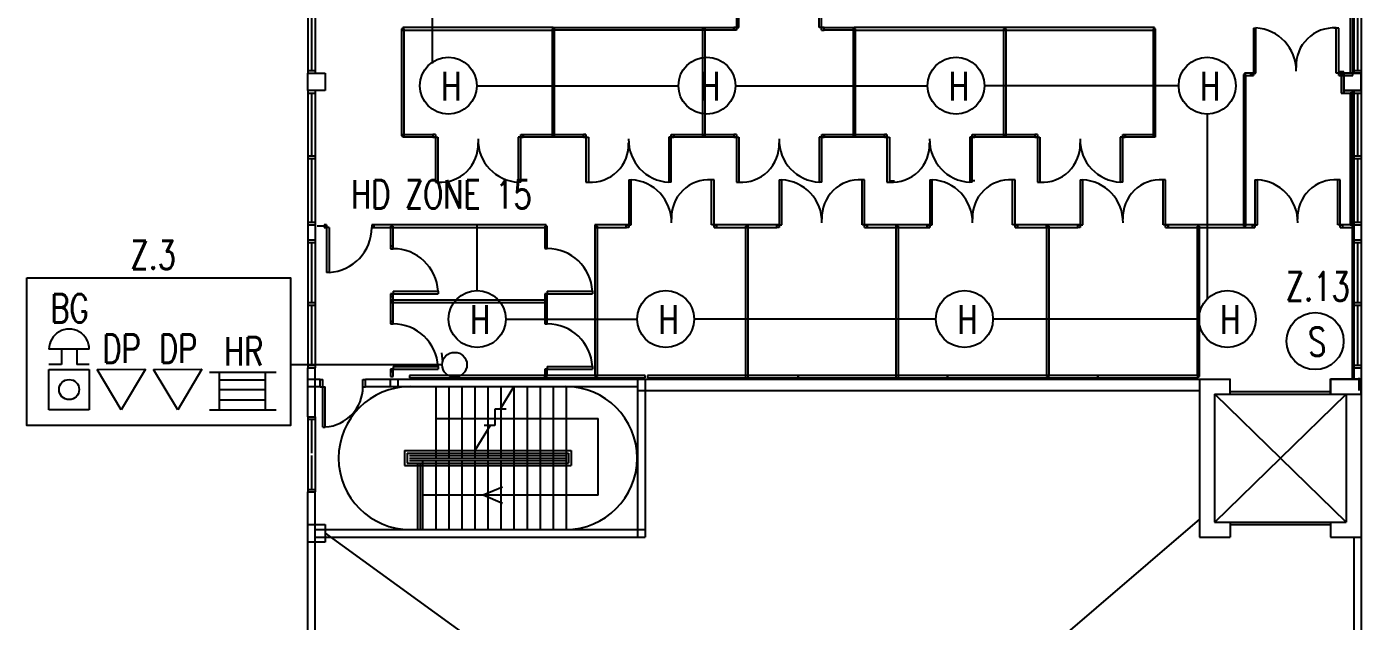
# Model space of a CAD drawing. Extents: x 134044 to 2458691, y -1196082 to 3409924.
# Drawn here: x 134988.5 to 135093.9, y 153249.5 to 153296.5 of the extents above; entities that cross this region are included whole.
import ezdxf

# ---------------------------------------------------------------- set-up
doc = ezdxf.new("R2010")
doc.units = 0
doc.layers.get('0').update_dxf_attribs({"linetype": 'CONTINUOUS'})
for name, color, linetype in [('000_-_ARCHITECT', 251, 'CONTINUOUS'), ('1', 251, 'CONTINUOUS'), ('5', 4, 'CONTINUOUS'), ('CON1', 251, 'CONTINUOUS'), ('F-_DDIM', 251, 'CONTINUOUS'), ('F-OP', 5, 'CONTINUOUS'), ('F-WIN', 5, 'CONTINUOUS'), ('F_COL', 3, 'CONTINUOUS'), ('FAPOINT', 1, 'CONTINUOUS'), ('FF', 1, 'CONTINUOUS'), ('FF_GRID_LINE', 8, 'CONTINUOUS'), ('GMP_WALL', 251, 'CONTINUOUS'), ('MIMIC_SIZE', 7, 'CONTINUOUS'), ('PU_DOOR', 251, 'CONTINUOUS'), ('WALL_BRICK', 7, 'CONTINUOUS'), ('WALL_PANEL_50MM', 251, 'CONTINUOUS')]:
    doc.layers.add(name, color=color, linetype=linetype)
doc.styles.add('PLOT02__REVB$0$NARROW', font='SIMPLEX', dxfattribs={"width": 0.75})

msp = doc.modelspace()

# ---------------------------------------------------------------- linework, layer by layer
at = {"color": 1}
for p, q in [((134993.488, 153270.997), (134990.306, 153271)), ((134991.301, 153270.999), (134991.299, 153269.806)), ((134992.494, 153270.998), (134992.492, 153269.805)), ((134991.299, 153269.806), (134990.305, 153269.807)), ((134993.487, 153269.804), (134992.492, 153269.805)), ((134990.301, 153266.228), (134990.305, 153269.41)), ((134990.305, 153269.41), (134993.486, 153269.406)), ((134993.486, 153269.406), (134993.483, 153266.225)), ((134994.099, 153269.405), (134997.916, 153269.415)), ((134996.004, 153266.228), (134994.099, 153269.405)), ((134997.916, 153269.415), (134996.004, 153266.228)), ((134998.566, 153269.405), (135002.383, 153269.415)), ((135000.471, 153266.228), (134998.566, 153269.405)), ((135002.383, 153269.415), (135000.471, 153266.228))]:
    msp.add_line(p, q, dxfattribs=at)
msp.add_lwpolyline([(134988.547, 153276.629), (135009.379, 153276.629), (135009.379, 153264.988), (134988.547, 153264.988)], close=True, dxfattribs=at)
at = {"color": 1, "linetype": 'BYBLOCK'}
for centre, radius in [((135021.829, 153291.806), 2.25), ((135042.24, 153291.806), 2.25), ((135061.902, 153291.806), 2.25), ((135081.727, 153291.806), 2.25), ((135024.104, 153273.385), 2.25), ((135038.987, 153273.385), 2.25), ((135062.57, 153273.385), 2.25), ((135083.32, 153273.385), 2.25), ((135090.247, 153271.641), 2.25), ((135022.317, 153269.774), 0.982)]:
    msp.add_circle(centre, radius, dxfattribs=at)
at = {"color": 1}
msp.add_circle((134991.894, 153267.817), 0.795, dxfattribs=at)
msp.add_arc((134991.897, 153270.999), 1.591, 359.93967, 179.93967, dxfattribs=at)
at = {"layer": '000_-_ARCHITECT', "color": 0, "linetype": 'BYBLOCK'}
for p, q in [((135011.722, 153268.03), (135011.722, 153268.624)), ((135011.722, 153268.624), (135011.92, 153268.624)), ((135011.92, 153264.862), (135011.92, 153268.624)), ((135015.088, 153268.03), (135015.088, 153268.624)), ((135015.088, 153268.624), (135015.286, 153268.624)), ((135015.286, 153268.03), (135015.286, 153268.624)), ((135011.722, 153268.03), (135012.118, 153268.03)), ((135012.118, 153264.862), (135012.118, 153268.03)), ((135015.088, 153268.03), (135015.286, 153268.03)), ((135011.92, 153264.862), (135012.118, 153264.862)), ((135018.771, 153262.606), (135031.126, 153262.606)), ((135031.126, 153262.804), (135031.126, 153262.606)), ((135018.771, 153262.21), (135031.126, 153262.21)), ((135031.126, 153262.21), (135031.126, 153262.012)), ((135024.565, 153259.497), (135026.102, 153260.136)), ((135024.565, 153259.497), (135026.102, 153258.858))]:
    msp.add_line(p, q, dxfattribs=at)
msp.add_arc((135011.92, 153268.03), 3.168, 273.58332, 0, dxfattribs=at)
at = {"layer": '1', "color": 0, "linetype": 'BYBLOCK'}
for p, q in [((135093.298, 153292.801), (135093.298, 153315.868)), ((135093.892, 153315.868), (135093.892, 153292.801)), ((135093.892, 153292.801), (135092.506, 153292.801)), ((135092.506, 153292.801), (135092.506, 153291.415)), ((135093.892, 153292.801), (135093.298, 153292.801)), ((135093.892, 153291.415), (135093.892, 153292.801)), ((135092.506, 153291.415), (135093.892, 153291.415)), ((135093.199, 153268.645), (135093.199, 153291.415)), ((135093.199, 153291.415), (135093.892, 153291.415)), ((135093.892, 153291.415), (135093.892, 153268.645)), ((135012.025, 153280.72), (135011.463, 153280.72)), ((135093.892, 153268.645), (135091.467, 153268.645)), ((135091.467, 153268.645), (135091.467, 153267.457)), ((135093.892, 153268.645), (135093.199, 153268.645)), ((135093.892, 153267.457), (135093.892, 153268.645)), ((135082.325, 153267.457), (135092.689, 153257.359)), ((135082.325, 153257.359), (135092.689, 153267.457)), ((135091.467, 153267.457), (135093.892, 153267.457)), ((135020.83, 153265.527), (135033.648, 153265.527)), ((135033.648, 153259.481), (135033.648, 153265.527)), ((135033.648, 153259.481), (135019.801, 153259.481)), ((135081.121, 153257.595), (135011.326, 153197.662)), ((135012.118, 153256.468), (135093.298, 153197.662))]:
    msp.add_line(p, q, dxfattribs=at)
at = {"layer": '5', "color": 0, "linetype": 'BYBLOCK'}
for p, q in [((135018.375, 153263.002), (135031.522, 153263.002)), ((135018.375, 153263.002), (135018.375, 153261.814)), ((135018.573, 153262.804), (135031.324, 153262.804)), ((135018.573, 153262.804), (135018.573, 153262.012)), ((135031.324, 153262.804), (135031.324, 153262.012)), ((135031.522, 153263.002), (135031.522, 153261.814)), ((135018.375, 153261.814), (135031.522, 153261.814)), ((135018.573, 153262.012), (135031.324, 153262.012)), ((135019.405, 153262.012), (135019.405, 153256.765)), ((135019.603, 153262.012), (135019.603, 153256.765))]:
    msp.add_line(p, q, dxfattribs=at)
at = {"layer": 'CON1', "color": 0, "linetype": 'BYBLOCK'}
for p, q in [((135010.732, 153280.822), (135010.732, 153279.634)), ((135011.326, 153280.822), (135011.326, 153279.634)), ((135093.298, 153280.822), (135093.298, 153279.634)), ((135093.892, 153280.822), (135093.892, 153279.634)), ((135010.732, 153265.675), (135010.732, 153269.536)), ((135011.722, 153268.624), (135010.732, 153268.624)), ((135011.326, 153265.675), (135011.326, 153269.536)), ((135083.547, 153268.624), (135015.286, 153268.624)), ((135017.266, 153268.03), (135017.266, 153268.624)), ((135017.86, 153268.03), (135017.86, 153268.624)), ((135036.769, 153268.624), (135036.769, 153256.171)), ((135037.363, 153268.624), (135037.363, 153256.171)), ((135081.121, 153268.645), (135081.121, 153256.171)), ((135083.547, 153267.465), (135083.547, 153268.653)), ((135091.467, 153267.465), (135091.467, 153268.653)), ((135091.467, 153268.645), (135093.892, 153268.645)), ((135093.298, 153269.536), (135093.298, 153268.645)), ((135093.892, 153269.536), (135093.892, 153197.068)), ((135011.722, 153268.03), (135010.732, 153268.03)), ((135036.769, 153268.03), (135015.286, 153268.03)), ((135081.121, 153267.714), (135036.769, 153267.714)), ((135083.547, 153267.663), (135091.467, 153267.663)), ((135082.309, 153267.457), (135092.704, 153267.457)), ((135082.309, 153267.457), (135082.309, 153257.359)), ((135092.704, 153267.457), (135092.704, 153257.359)), ((135010.732, 153197.068), (135010.732, 153259.735)), ((135011.326, 153197.068), (135011.326, 153259.735)), ((135082.309, 153257.359), (135092.704, 153257.359)), ((135083.547, 153257.359), (135083.547, 153256.171)), ((135083.547, 153257.161), (135091.467, 153257.161)), ((135091.467, 153257.359), (135091.467, 153256.171)), ((135011.326, 153256.765), (135037.363, 153256.765)), ((135011.326, 153256.171), (135037.363, 153256.171)), ((135081.121, 153256.171), (135083.547, 153256.171)), ((135091.467, 153256.171), (135093.892, 153256.171)), ((135093.298, 153256.171), (135093.298, 153197.662))]:
    msp.add_line(p, q, dxfattribs=at)
at = {"layer": 'F-_DDIM', "color": 0, "linetype": 'BYBLOCK'}
for p, q in [((135027.008, 153268.051), (135025.912, 153266.26)), ((135025.51, 153265.603), (135025.464, 153265.527)), ((135026.38, 153266.26), (135025.51, 153266.26)), ((135025.51, 153266.26), (135025.51, 153264.982)), ((135025.13, 153264.982), (135023.919, 153263.002)), ((135025.51, 153264.982), (135024.669, 153264.982))]:
    msp.add_line(p, q, dxfattribs=at)
at = {"layer": 'F-OP', "color": 0, "linetype": 'BYBLOCK'}
for p, q in [((135020.83, 153268.051), (135020.83, 153262.408)), ((135021.86, 153268.051), (135021.86, 153262.408)), ((135022.89, 153268.051), (135022.89, 153262.408)), ((135023.919, 153268.051), (135023.919, 153262.408)), ((135024.949, 153268.051), (135024.949, 153262.408)), ((135025.978, 153268.051), (135025.978, 153262.408)), ((135027.008, 153268.051), (135027.008, 153256.765)), ((135028.038, 153268.051), (135028.038, 153256.765)), ((135029.067, 153268.051), (135029.067, 153256.765)), ((135030.097, 153268.051), (135030.097, 153256.765)), ((135031.126, 153268.051), (135031.126, 153256.765)), ((135018.771, 153262.408), (135031.126, 153262.408)), ((135019.801, 153262.21), (135019.801, 153256.765)), ((135020.83, 153262.21), (135020.83, 153256.765)), ((135021.86, 153262.21), (135021.86, 153256.765)), ((135022.89, 153262.21), (135022.89, 153256.765)), ((135023.919, 153262.21), (135023.919, 153256.765)), ((135024.949, 153262.21), (135024.949, 153256.765)), ((135025.978, 153262.21), (135025.978, 153256.765))]:
    msp.add_line(p, q, dxfattribs=at)
for centre, start, end in [((135018.811, 153262.408), 90, 270), ((135031.087, 153262.408), 270, 90)]:
    msp.add_arc(centre, 5.643, start, end, dxfattribs=at)
at = {"layer": 'F-WIN', "color": 0, "linetype": 'BYBLOCK'}
for p, q in [((135010.732, 153314.482), (135010.732, 153292.801)), ((135011.326, 153314.482), (135011.326, 153292.801)), ((135093.298, 153314.482), (135093.298, 153292.801)), ((135093.892, 153314.482), (135093.892, 153292.801)), ((135011.029, 153299.929), (135011.029, 153292.999)), ((135093.595, 153299.929), (135093.595, 153292.999)), ((135010.732, 153292.999), (135011.326, 153292.999)), ((135093.298, 153292.999), (135093.892, 153292.999)), ((135010.732, 153292.801), (135011.326, 153292.801)), ((135093.298, 153292.801), (135093.892, 153292.801)), ((135010.732, 153291.415), (135010.732, 153280.822)), ((135010.732, 153291.217), (135011.326, 153291.217)), ((135011.029, 153291.217), (135011.029, 153286.267)), ((135011.326, 153291.415), (135011.326, 153280.822)), ((135093.298, 153291.415), (135093.298, 153280.822)), ((135093.298, 153291.217), (135093.892, 153291.217)), ((135093.595, 153291.217), (135093.595, 153286.267)), ((135093.892, 153291.415), (135093.892, 153280.822)), ((135010.732, 153286.267), (135011.326, 153286.267)), ((135010.732, 153286.069), (135011.326, 153286.069)), ((135011.029, 153286.069), (135011.029, 153281.02)), ((135093.298, 153286.267), (135093.892, 153286.267)), ((135093.298, 153286.069), (135093.892, 153286.069)), ((135093.595, 153286.069), (135093.595, 153281.02)), ((135010.732, 153281.02), (135011.326, 153281.02)), ((135010.732, 153280.822), (135011.326, 153280.822)), ((135093.298, 153281.02), (135093.892, 153281.02)), ((135093.298, 153280.822), (135093.892, 153280.822)), ((135010.732, 153279.634), (135011.326, 153279.634)), ((135010.732, 153279.634), (135010.732, 153269.536)), ((135010.732, 153279.436), (135011.326, 153279.436)), ((135011.029, 153279.436), (135011.029, 153274.684)), ((135011.326, 153279.634), (135011.326, 153269.536)), ((135093.298, 153279.634), (135093.892, 153279.634)), ((135093.298, 153279.634), (135093.298, 153269.536)), ((135093.298, 153279.436), (135093.892, 153279.436)), ((135093.595, 153279.436), (135093.595, 153274.684)), ((135093.892, 153279.634), (135093.892, 153269.536)), ((135010.732, 153274.684), (135011.326, 153274.684)), ((135010.732, 153274.486), (135011.326, 153274.486)), ((135011.029, 153274.486), (135011.029, 153269.734)), ((135093.298, 153274.684), (135093.892, 153274.684)), ((135093.298, 153274.486), (135093.892, 153274.486)), ((135093.595, 153274.486), (135093.595, 153269.734)), ((135010.732, 153269.734), (135011.326, 153269.734)), ((135093.298, 153269.734), (135093.892, 153269.734)), ((135010.732, 153269.536), (135011.326, 153269.536)), ((135093.298, 153269.536), (135093.892, 153269.536)), ((135010.732, 153265.675), (135011.326, 153265.675)), ((135010.732, 153265.675), (135010.732, 153259.735)), ((135010.732, 153265.477), (135011.326, 153265.477)), ((135011.029, 153265.477), (135011.029, 153262.804)), ((135011.326, 153265.675), (135011.326, 153259.735)), ((135011.029, 153262.606), (135011.029, 153259.933)), ((135010.732, 153259.933), (135011.326, 153259.933)), ((135010.732, 153259.735), (135011.326, 153259.735))]:
    msp.add_line(p, q, dxfattribs=at)
at = {"layer": 'F_COL', "color": 0, "linetype": 'BYBLOCK'}
for p, q in [((135010.732, 153292.801), (135012.118, 153292.801)), ((135010.732, 153291.415), (135010.732, 153292.801)), ((135012.118, 153292.801), (135012.118, 153291.415)), ((135092.506, 153292.801), (135093.892, 153292.801)), ((135092.506, 153291.415), (135092.506, 153292.801)), ((135093.892, 153292.801), (135093.892, 153291.415)), ((135012.118, 153291.415), (135010.732, 153291.415)), ((135093.892, 153291.415), (135092.506, 153291.415)), ((135010.732, 153257.161), (135012.118, 153257.161)), ((135010.732, 153255.775), (135010.732, 153257.161)), ((135012.118, 153257.161), (135012.118, 153255.775)), ((135012.118, 153255.775), (135010.732, 153255.775))]:
    msp.add_line(p, q, dxfattribs=at)
at = {"layer": 'FAPOINT', "color": 1, "linetype": 'BYBLOCK'}
for p, q in [((135002.979, 153269.199), (135008.237, 153269.199)), ((135003.762, 153266.228), (135003.762, 153269.199)), ((135003.762, 153268.589), (135007.387, 153268.589)), ((135007.387, 153266.228), (135007.387, 153269.199)), ((135003.762, 153267.823), (135007.387, 153267.823)), ((135003.762, 153266.994), (135007.387, 153266.994)), ((135002.979, 153266.228), (135008.237, 153266.228))]:
    msp.add_line(p, q, dxfattribs=at)
at = {"layer": 'FF', "color": 0, "linetype": 'BYBLOCK'}
msp.add_line((135021.398, 153269.999), (135021.326, 153270.71), dxfattribs=at)
at = {"layer": 'FF_GRID_LINE', "color": 1}
msp.add_line((134993.483, 153266.225), (134990.301, 153266.228), dxfattribs=at)
at = {"layer": 'GMP_WALL', "color": 0, "linetype": 'BYBLOCK'}
for p, q in [((135030.113, 153296.192), (135030.113, 153296.39)), ((135030.113, 153296.39), (135041.993, 153296.39)), ((135041.993, 153296.192), (135030.113, 153296.192)), ((135041.993, 153296.39), (135044.363, 153296.39)), ((135041.993, 153296.192), (135041.993, 153296.39)), ((135041.993, 153296.39), (135041.993, 153296.192)), ((135044.363, 153296.192), (135041.993, 153296.192)), ((135044.363, 153296.39), (135044.363, 153296.192)), ((135051.502, 153296.39), (135053.873, 153296.39)), ((135051.502, 153296.192), (135051.502, 153296.39)), ((135053.873, 153296.192), (135051.502, 153296.192)), ((135053.873, 153296.39), (135053.873, 153296.192)), ((135018.233, 153287.749), (135018.233, 153287.947)), ((135018.233, 153287.947), (135020.603, 153287.947)), ((135020.603, 153287.749), (135018.233, 153287.749)), ((135020.603, 153287.947), (135020.603, 153287.749)), ((135027.742, 153287.749), (135027.742, 153287.947)), ((135027.742, 153287.947), (135030.113, 153287.947)), ((135030.113, 153287.749), (135027.742, 153287.749)), ((135030.113, 153287.749), (135030.113, 153287.947)), ((135030.113, 153287.947), (135032.483, 153287.947)), ((135030.113, 153287.947), (135030.113, 153287.749)), ((135032.483, 153287.749), (135030.113, 153287.749)), ((135032.483, 153287.947), (135032.483, 153287.749)), ((135039.622, 153287.749), (135039.622, 153287.947)), ((135039.622, 153287.947), (135041.993, 153287.947)), ((135041.993, 153287.749), (135039.622, 153287.749)), ((135041.993, 153287.749), (135041.993, 153287.947)), ((135041.993, 153287.947), (135044.363, 153287.947)), ((135041.993, 153287.947), (135041.993, 153287.749)), ((135044.363, 153287.749), (135041.993, 153287.749)), ((135044.363, 153287.947), (135044.363, 153287.749)), ((135051.502, 153287.749), (135051.502, 153287.947)), ((135051.502, 153287.947), (135053.873, 153287.947)), ((135053.873, 153287.749), (135051.502, 153287.749)), ((135053.873, 153287.749), (135053.873, 153287.947)), ((135053.873, 153287.947), (135056.243, 153287.947)), ((135053.873, 153287.947), (135053.873, 153287.749)), ((135056.243, 153287.749), (135053.873, 153287.749)), ((135056.243, 153287.947), (135056.243, 153287.749)), ((135063.382, 153287.749), (135063.382, 153287.947)), ((135063.382, 153287.947), (135065.753, 153287.947)), ((135065.753, 153287.749), (135063.382, 153287.749)), ((135065.753, 153287.947), (135065.753, 153287.749)), ((135065.753, 153287.749), (135065.753, 153287.947)), ((135065.753, 153287.947), (135068.123, 153287.947)), ((135068.123, 153287.749), (135065.753, 153287.749)), ((135068.123, 153287.947), (135068.123, 153287.749)), ((135075.262, 153287.749), (135075.262, 153287.947)), ((135075.262, 153287.947), (135077.633, 153287.947)), ((135077.633, 153287.749), (135075.262, 153287.749)), ((135077.633, 153287.947), (135077.633, 153287.749)), ((135029.543, 153280.82), (135017.365, 153280.82)), ((135017.365, 153280.82), (135017.365, 153280.622)), ((135017.365, 153280.622), (135029.543, 153280.622)), ((135029.543, 153280.622), (135029.543, 153280.82)), ((135035.884, 153280.82), (135033.404, 153280.82)), ((135033.404, 153280.82), (135033.404, 153280.622)), ((135033.404, 153280.622), (135035.884, 153280.622)), ((135035.884, 153280.622), (135035.884, 153280.82)), ((135045.482, 153280.82), (135043.001, 153280.82)), ((135043.001, 153280.82), (135043.001, 153280.622)), ((135043.001, 153280.622), (135045.482, 153280.622)), ((135047.764, 153280.82), (135045.383, 153280.82)), ((135045.383, 153280.82), (135045.383, 153280.622)), ((135045.383, 153280.622), (135047.764, 153280.622)), ((135045.482, 153280.622), (135045.482, 153280.82)), ((135047.764, 153280.622), (135047.764, 153280.82)), ((135057.263, 153280.82), (135054.881, 153280.82)), ((135054.881, 153280.82), (135054.881, 153280.622)), ((135054.881, 153280.622), (135057.263, 153280.622)), ((135059.831, 153280.82), (135057.164, 153280.82)), ((135057.164, 153280.82), (135057.164, 153280.622)), ((135057.164, 153280.622), (135059.831, 153280.622)), ((135057.263, 153280.622), (135057.263, 153280.82)), ((135059.831, 153280.622), (135059.831, 153280.82)), ((135069.044, 153280.82), (135066.761, 153280.82)), ((135066.761, 153280.82), (135066.761, 153280.622)), ((135066.761, 153280.622), (135069.044, 153280.622)), ((135071.513, 153280.82), (135069.044, 153280.82)), ((135069.044, 153280.82), (135069.044, 153280.622)), ((135069.044, 153280.622), (135069.044, 153280.82)), ((135069.044, 153280.622), (135071.513, 153280.622)), ((135071.513, 153280.622), (135071.513, 153280.82)), ((135029.543, 153274.883), (135017.365, 153274.883)), ((135017.365, 153274.883), (135017.365, 153274.685)), ((135017.365, 153274.685), (135029.543, 153274.685)), ((135029.543, 153274.685), (135029.543, 153274.883))]:
    msp.add_line(p, q, dxfattribs=at)
at = {"layer": 'MIMIC_SIZE', "color": 1}
for p, q in [((135020.551, 153310.127), (135020.551, 153293.571)), ((135024.079, 153291.806), (135040.015, 153291.806)), ((135044.49, 153291.806), (135059.652, 153291.806)), ((135079.477, 153291.806), (135064.151, 153291.806)), ((135081.727, 153289.556), (135081.727, 153274.918)), ((135024.104, 153275.635), (135024.104, 153280.872)), ((135026.354, 153273.385), (135036.737, 153273.385)), ((135060.32, 153273.385), (135041.237, 153273.385)), ((135081.07, 153273.385), (135064.82, 153273.385)), ((135021.335, 153269.774), (135009.379, 153269.774, -18511.905))]:
    msp.add_line(p, q, dxfattribs=at)
at = {"layer": 'PU_DOOR', "color": 0, "linetype": 'BYBLOCK'}
for p, q in [((135044.561, 153299.95), (135044.561, 153296.192)), ((135044.759, 153296.39), (135044.759, 153299.95)), ((135051.095, 153296.39), (135051.095, 153299.95)), ((135051.293, 153296.39), (135051.293, 153299.95)), ((135044.363, 153296.39), (135044.759, 153296.39)), ((135044.363, 153296.192), (135044.363, 153296.39)), ((135044.561, 153296.39), (135044.363, 153296.39)), ((135044.561, 153296.192), (135044.363, 153296.192)), ((135051.491, 153296.39), (135051.095, 153296.39)), ((135051.293, 153296.39), (135051.491, 153296.39)), ((135051.293, 153296.192), (135051.293, 153296.39)), ((135051.293, 153296.192), (135051.491, 153296.192)), ((135051.491, 153296.192), (135051.491, 153296.39)), ((135085.378, 153296.361), (135085.378, 153292.603)), ((135085.378, 153296.361), (135085.576, 153296.361)), ((135085.576, 153292.801), (135085.576, 153296.361)), ((135092.11, 153296.361), (135091.714, 153296.361)), ((135091.912, 153292.801), (135091.912, 153296.361)), ((135092.11, 153292.801), (135092.11, 153296.361)), ((135092.506, 153292.9), (135092.11, 153292.9)), ((135092.506, 153292.702), (135092.506, 153292.9)), ((135085.18, 153292.801), (135085.576, 153292.801)), ((135085.18, 153292.603), (135085.18, 153292.801)), ((135085.378, 153292.801), (135085.18, 153292.801)), ((135085.378, 153292.603), (135085.18, 153292.603)), ((135092.308, 153292.801), (135091.912, 153292.801)), ((135092.11, 153292.801), (135092.308, 153292.801)), ((135092.11, 153292.603), (135092.11, 153292.801)), ((135092.11, 153292.603), (135092.308, 153292.603)), ((135092.308, 153292.603), (135092.308, 153292.801)), ((135092.308, 153292.702), (135092.506, 153292.702)), ((135020.614, 153287.947), (135020.614, 153287.749)), ((135020.812, 153287.947), (135020.614, 153287.947)), ((135020.614, 153287.749), (135021.01, 153287.749)), ((135020.812, 153287.749), (135020.614, 153287.749)), ((135020.812, 153287.947), (135020.812, 153287.749)), ((135020.812, 153287.749), (135020.812, 153284.189)), ((135021.01, 153287.749), (135021.01, 153284.189)), ((135027.742, 153287.749), (135027.346, 153287.749)), ((135027.346, 153287.749), (135027.346, 153284.189)), ((135027.544, 153284.189), (135027.544, 153287.947)), ((135027.544, 153287.947), (135027.742, 153287.947)), ((135027.544, 153287.749), (135027.742, 153287.749)), ((135027.742, 153287.947), (135027.742, 153287.749)), ((135032.494, 153287.947), (135032.494, 153287.749)), ((135032.692, 153287.947), (135032.494, 153287.947)), ((135032.494, 153287.749), (135032.89, 153287.749)), ((135032.692, 153287.749), (135032.494, 153287.749)), ((135032.692, 153287.947), (135032.692, 153287.749)), ((135032.692, 153287.749), (135032.692, 153284.189)), ((135032.89, 153287.749), (135032.89, 153284.189)), ((135039.622, 153287.749), (135039.226, 153287.749)), ((135039.226, 153287.749), (135039.226, 153284.189)), ((135039.424, 153284.189), (135039.424, 153287.947)), ((135039.424, 153287.947), (135039.622, 153287.947)), ((135039.424, 153287.749), (135039.622, 153287.749)), ((135039.622, 153287.947), (135039.622, 153287.749)), ((135044.374, 153287.947), (135044.374, 153287.749)), ((135044.572, 153287.947), (135044.374, 153287.947)), ((135044.374, 153287.749), (135044.77, 153287.749)), ((135044.572, 153287.749), (135044.374, 153287.749)), ((135044.572, 153287.947), (135044.572, 153287.749)), ((135044.572, 153287.749), (135044.572, 153284.189)), ((135044.77, 153287.749), (135044.77, 153284.189)), ((135051.502, 153287.749), (135051.106, 153287.749)), ((135051.106, 153287.749), (135051.106, 153284.189)), ((135051.304, 153284.189), (135051.304, 153287.947)), ((135051.304, 153287.947), (135051.502, 153287.947)), ((135051.304, 153287.749), (135051.502, 153287.749)), ((135051.502, 153287.947), (135051.502, 153287.749)), ((135056.254, 153287.947), (135056.254, 153287.749)), ((135056.452, 153287.947), (135056.254, 153287.947)), ((135056.254, 153287.749), (135056.65, 153287.749)), ((135056.452, 153287.749), (135056.254, 153287.749)), ((135056.452, 153287.947), (135056.452, 153287.749)), ((135056.452, 153287.749), (135056.452, 153284.189)), ((135056.65, 153287.749), (135056.65, 153284.189)), ((135063.382, 153287.749), (135062.986, 153287.749)), ((135062.986, 153287.749), (135062.986, 153284.189)), ((135063.184, 153284.189), (135063.184, 153287.947)), ((135063.184, 153287.947), (135063.382, 153287.947)), ((135063.184, 153287.749), (135063.382, 153287.749)), ((135063.382, 153287.947), (135063.382, 153287.749)), ((135068.134, 153287.947), (135068.134, 153287.749)), ((135068.332, 153287.947), (135068.134, 153287.947)), ((135068.134, 153287.749), (135068.53, 153287.749)), ((135068.332, 153287.749), (135068.134, 153287.749)), ((135068.332, 153287.947), (135068.332, 153287.749)), ((135068.332, 153287.749), (135068.332, 153284.189)), ((135068.53, 153287.749), (135068.53, 153284.189)), ((135075.262, 153287.749), (135074.866, 153287.749)), ((135074.866, 153287.749), (135074.866, 153284.189)), ((135075.064, 153284.189), (135075.064, 153287.947)), ((135075.064, 153287.947), (135075.262, 153287.947)), ((135075.064, 153287.749), (135075.262, 153287.749)), ((135075.262, 153287.947), (135075.262, 153287.749)), ((135036.071, 153284.38), (135036.071, 153280.622)), ((135036.071, 153284.38), (135036.269, 153284.38)), ((135036.269, 153280.82), (135036.269, 153284.38)), ((135042.803, 153284.38), (135042.407, 153284.38)), ((135042.605, 153280.82), (135042.605, 153284.38)), ((135042.803, 153280.82), (135042.803, 153284.38)), ((135047.951, 153284.38), (135047.951, 153280.622)), ((135047.951, 153284.38), (135048.149, 153284.38)), ((135048.149, 153280.82), (135048.149, 153284.38)), ((135054.683, 153284.38), (135054.287, 153284.38)), ((135054.485, 153280.82), (135054.485, 153284.38)), ((135054.683, 153280.82), (135054.683, 153284.38)), ((135059.831, 153284.38), (135059.831, 153280.622)), ((135059.831, 153284.38), (135060.029, 153284.38)), ((135060.029, 153280.82), (135060.029, 153284.38)), ((135066.563, 153284.38), (135066.167, 153284.38)), ((135066.365, 153280.82), (135066.365, 153284.38)), ((135066.563, 153280.82), (135066.563, 153284.38)), ((135071.711, 153284.38), (135071.711, 153280.622)), ((135071.711, 153284.38), (135071.909, 153284.38)), ((135071.909, 153280.82), (135071.909, 153284.38)), ((135078.443, 153284.38), (135078.047, 153284.38)), ((135078.245, 153280.82), (135078.245, 153284.38)), ((135078.443, 153280.82), (135078.443, 153284.38)), ((135085.501, 153284.38), (135085.501, 153280.622)), ((135085.501, 153284.38), (135085.699, 153284.38)), ((135085.699, 153280.82), (135085.699, 153284.38)), ((135092.233, 153284.38), (135091.837, 153284.38)), ((135092.035, 153280.82), (135092.035, 153284.38)), ((135092.233, 153280.82), (135092.233, 153284.38)), ((135020.812, 153284.189), (135021.208, 153284.189)), ((135027.544, 153284.189), (135027.346, 153284.189)), ((135032.692, 153284.189), (135033.088, 153284.189)), ((135039.424, 153284.189), (135039.226, 153284.189)), ((135044.572, 153284.189), (135044.968, 153284.189)), ((135051.304, 153284.189), (135051.106, 153284.189)), ((135056.452, 153284.189), (135056.848, 153284.189)), ((135056.65, 153284.288), (135057.046, 153284.288)), ((135063.184, 153284.189), (135062.986, 153284.189)), ((135063.382, 153284.288), (135063.184, 153284.288)), ((135068.332, 153284.189), (135068.728, 153284.189)), ((135075.064, 153284.189), (135074.866, 153284.189)), ((135012.223, 153280.819), (135012.025, 153280.819)), ((135012.025, 153280.819), (135012.025, 153280.621)), ((135012.025, 153280.621), (135012.223, 153280.621)), ((135012.223, 153280.819), (135012.223, 153277.063)), ((135012.223, 153280.621), (135012.223, 153280.819)), ((135012.421, 153280.621), (135012.223, 153280.621)), ((135012.421, 153280.621), (135012.421, 153277.063)), ((135015.985, 153280.819), (135015.787, 153280.819)), ((135015.787, 153280.819), (135015.787, 153280.621)), ((135015.787, 153280.621), (135015.985, 153280.621)), ((135015.985, 153280.621), (135015.985, 153280.819)), ((135035.873, 153280.82), (135036.269, 153280.82)), ((135035.873, 153280.622), (135035.873, 153280.82)), ((135036.071, 153280.82), (135035.873, 153280.82)), ((135036.071, 153280.622), (135035.873, 153280.622)), ((135043.001, 153280.82), (135042.605, 153280.82)), ((135042.803, 153280.82), (135043.001, 153280.82)), ((135042.803, 153280.622), (135042.803, 153280.82)), ((135042.803, 153280.622), (135043.001, 153280.622)), ((135043.001, 153280.622), (135043.001, 153280.82)), ((135047.753, 153280.82), (135048.149, 153280.82)), ((135047.753, 153280.622), (135047.753, 153280.82)), ((135047.951, 153280.82), (135047.753, 153280.82)), ((135047.951, 153280.622), (135047.753, 153280.622)), ((135054.881, 153280.82), (135054.485, 153280.82)), ((135054.683, 153280.82), (135054.881, 153280.82)), ((135054.683, 153280.622), (135054.683, 153280.82)), ((135054.683, 153280.622), (135054.881, 153280.622)), ((135054.881, 153280.622), (135054.881, 153280.82)), ((135059.633, 153280.82), (135060.029, 153280.82)), ((135059.633, 153280.622), (135059.633, 153280.82)), ((135059.831, 153280.82), (135059.633, 153280.82)), ((135059.831, 153280.622), (135059.633, 153280.622)), ((135066.761, 153280.82), (135066.365, 153280.82)), ((135066.563, 153280.82), (135066.761, 153280.82)), ((135066.563, 153280.622), (135066.563, 153280.82)), ((135066.563, 153280.622), (135066.761, 153280.622)), ((135066.761, 153280.622), (135066.761, 153280.82)), ((135071.513, 153280.82), (135071.909, 153280.82)), ((135071.513, 153280.622), (135071.513, 153280.82)), ((135071.711, 153280.82), (135071.513, 153280.82)), ((135071.711, 153280.622), (135071.513, 153280.622)), ((135078.641, 153280.82), (135078.245, 153280.82)), ((135078.443, 153280.82), (135078.641, 153280.82)), ((135078.443, 153280.622), (135078.443, 153280.82)), ((135078.443, 153280.622), (135078.641, 153280.622)), ((135078.641, 153280.622), (135078.641, 153280.82)), ((135085.303, 153280.82), (135085.699, 153280.82)), ((135085.303, 153280.622), (135085.303, 153280.82)), ((135085.501, 153280.82), (135085.303, 153280.82)), ((135085.501, 153280.622), (135085.303, 153280.622)), ((135092.431, 153280.82), (135092.035, 153280.82)), ((135092.233, 153280.82), (135092.431, 153280.82)), ((135092.233, 153280.622), (135092.233, 153280.82)), ((135092.233, 153280.622), (135092.431, 153280.622)), ((135092.431, 153280.622), (135092.431, 153280.82)), ((135017.266, 153279.137), (135017.266, 153278.939)), ((135017.464, 153279.137), (135017.266, 153279.137)), ((135017.464, 153278.939), (135017.464, 153279.137)), ((135029.444, 153279.149), (135029.444, 153278.951)), ((135029.642, 153279.149), (135029.444, 153279.149)), ((135029.642, 153278.951), (135029.642, 153279.149)), ((135017.266, 153278.939), (135017.464, 153278.939)), ((135029.444, 153278.951), (135029.642, 153278.951)), ((135012.421, 153277.063), (135012.223, 153277.063)), ((135017.266, 153275.375), (135021.023, 153275.375)), ((135017.266, 153275.375), (135017.266, 153275.177)), ((135017.464, 153275.375), (135017.266, 153275.375)), ((135017.266, 153275.177), (135017.464, 153275.177)), ((135017.464, 153275.573), (135021.023, 153275.573)), ((135017.464, 153275.573), (135017.464, 153275.375)), ((135017.464, 153275.177), (135017.464, 153275.375)), ((135021.023, 153275.573), (135021.023, 153275.375)), ((135029.444, 153275.387), (135033.2, 153275.387)), ((135029.444, 153275.387), (135029.444, 153275.189)), ((135029.642, 153275.387), (135029.444, 153275.387)), ((135029.444, 153275.189), (135029.642, 153275.189)), ((135029.642, 153275.585), (135033.2, 153275.585)), ((135029.642, 153275.585), (135029.642, 153275.387)), ((135029.642, 153275.189), (135029.642, 153275.387)), ((135033.2, 153275.585), (135033.2, 153275.387)), ((135017.266, 153273.2), (135017.266, 153273.002)), ((135017.464, 153273.2), (135017.266, 153273.2)), ((135017.266, 153273.002), (135017.464, 153273.002)), ((135017.464, 153273.002), (135017.464, 153273.2)), ((135029.444, 153273.2), (135029.444, 153273.002)), ((135029.642, 153273.2), (135029.444, 153273.2)), ((135029.444, 153273.002), (135029.642, 153273.002)), ((135029.642, 153273.002), (135029.642, 153273.2)), ((135017.464, 153269.636), (135021.023, 153269.636)), ((135017.464, 153269.636), (135017.464, 153269.438)), ((135021.023, 153269.636), (135021.023, 153269.438)), ((135029.642, 153269.636), (135033.2, 153269.636)), ((135029.642, 153269.636), (135029.642, 153269.438)), ((135033.2, 153269.636), (135033.2, 153269.438)), ((135017.266, 153269.438), (135021.023, 153269.438)), ((135017.266, 153269.438), (135017.266, 153269.24)), ((135017.464, 153269.438), (135017.266, 153269.438)), ((135017.266, 153269.24), (135017.464, 153269.24)), ((135017.464, 153269.24), (135017.464, 153269.438)), ((135029.444, 153269.438), (135033.2, 153269.438)), ((135029.444, 153269.438), (135029.444, 153269.24)), ((135029.642, 153269.438), (135029.444, 153269.438)), ((135029.444, 153269.24), (135029.642, 153269.24)), ((135029.642, 153269.24), (135029.642, 153269.438))]:
    msp.add_line(p, q, dxfattribs=at)
for centre, radius, start, end in [((135085.388, 153293.004), 3.362, 359.09168, 86.98068), ((135091.728, 153293.378), 2.989, 86.46199, 182.41208), ((135027.534, 153287.547), 3.362, 179.09168, 266.98068), ((135039.414, 153287.547), 3.362, 179.09168, 266.98068), ((135051.294, 153287.547), 3.362, 179.09168, 266.98068), ((135063.174, 153287.547), 3.362, 179.09168, 266.98068), ((135075.054, 153287.547), 3.362, 179.09168, 266.98068), ((135021.195, 153287.173), 2.989, 266.46199, 2.41208), ((135033.075, 153287.173), 2.989, 266.46199, 2.41208), ((135044.955, 153287.173), 2.989, 266.46199, 2.41208), ((135056.835, 153287.173), 2.989, 266.46199, 2.41208), ((135068.715, 153287.173), 2.989, 266.46199, 2.41208), ((135036.081, 153281.023), 3.362, 359.09168, 86.98068), ((135042.421, 153281.397), 2.989, 86.46199, 182.41208), ((135047.961, 153281.023), 3.362, 359.09168, 86.98068), ((135054.301, 153281.397), 2.989, 86.46199, 182.41208), ((135059.841, 153281.023), 3.362, 359.09168, 86.98068), ((135066.181, 153281.397), 2.989, 86.46199, 182.41208), ((135071.721, 153281.023), 3.362, 359.09168, 86.98068), ((135078.061, 153281.397), 2.989, 86.46199, 182.41208), ((135085.511, 153281.022), 3.362, 359.09168, 86.98068), ((135091.851, 153281.396), 2.989, 86.46199, 182.41208), ((135012.223, 153280.621), 3.564, 273.18474, 0), ((135017.464, 153275.375), 3.564, 3.18474, 90), ((135029.642, 153275.387), 3.564, 3.18474, 90), ((135017.464, 153269.438), 3.564, 3.18474, 90), ((135029.642, 153269.438), 3.564, 3.18474, 90)]:
    msp.add_arc(centre, radius, start, end, dxfattribs=at)
at = {"layer": 'WALL_BRICK', "color": 0, "linetype": 'BYBLOCK'}
msp.add_line((135093.694, 153268.742), (135093.694, 153267.756), dxfattribs=at)
at = {"layer": 'WALL_PANEL_50MM', "color": 0, "linetype": 'BYBLOCK'}
for p, q in [((135093.025, 153303.415), (135093.025, 153292.801)), ((135093.223, 153292.801), (135093.223, 153303.415)), ((135018.332, 153296.291), (135018.134, 153296.291)), ((135018.134, 153296.291), (135018.134, 153287.848)), ((135030.113, 153296.39), (135018.233, 153296.39)), ((135018.233, 153296.39), (135018.233, 153296.192)), ((135018.233, 153296.192), (135030.113, 153296.192)), ((135018.332, 153287.848), (135018.332, 153296.291)), ((135030.212, 153296.291), (135030.014, 153296.291)), ((135030.014, 153296.291), (135030.014, 153287.848)), ((135030.113, 153296.192), (135030.113, 153296.39)), ((135030.212, 153287.848), (135030.212, 153296.291)), ((135042.092, 153296.291), (135041.894, 153296.291)), ((135041.894, 153296.291), (135041.894, 153287.848)), ((135042.092, 153287.848), (135042.092, 153296.291)), ((135053.972, 153296.291), (135053.774, 153296.291)), ((135053.774, 153296.291), (135053.774, 153287.848)), ((135065.753, 153296.39), (135053.873, 153296.39)), ((135053.873, 153296.39), (135053.873, 153296.192)), ((135053.873, 153296.192), (135065.753, 153296.192)), ((135053.972, 153287.848), (135053.972, 153296.291)), ((135065.852, 153296.291), (135065.654, 153296.291)), ((135065.654, 153296.291), (135065.654, 153287.848)), ((135065.753, 153296.192), (135065.753, 153296.39)), ((135077.557, 153296.39), (135065.753, 153296.39)), ((135065.753, 153296.39), (135065.753, 153296.192)), ((135065.753, 153296.192), (135077.557, 153296.192)), ((135065.852, 153287.848), (135065.852, 153296.291)), ((135077.656, 153296.291), (135077.458, 153296.291)), ((135077.458, 153296.291), (135077.458, 153287.848)), ((135077.557, 153296.192), (135077.557, 153296.39)), ((135077.656, 153287.848), (135077.656, 153296.291)), ((135084.784, 153292.702), (135084.586, 153292.702)), ((135084.586, 153292.702), (135084.586, 153280.723)), ((135085.576, 153292.801), (135084.685, 153292.801)), ((135084.685, 153292.801), (135084.685, 153292.603)), ((135084.685, 153292.603), (135085.378, 153292.603)), ((135084.784, 153280.723), (135084.784, 153292.702)), ((135093.223, 153292.801), (135091.912, 153292.801)), ((135092.11, 153292.603), (135093.223, 153292.603)), ((135092.506, 153292.801), (135092.308, 153292.801)), ((135092.308, 153292.801), (135092.308, 153291.217)), ((135092.506, 153291.217), (135092.506, 153292.801)), ((135092.506, 153292.801), (135092.506, 153292.603)), ((135093.223, 153292.801), (135092.506, 153292.801)), ((135092.506, 153292.603), (135093.223, 153292.603)), ((135093.025, 153292.801), (135093.223, 153292.801)), ((135093.223, 153292.603), (135093.223, 153292.801)), ((135093.223, 153292.603), (135093.223, 153292.801)), ((135092.308, 153291.217), (135092.506, 153291.217)), ((135092.506, 153291.415), (135092.506, 153291.217)), ((135093.223, 153291.415), (135092.506, 153291.415)), ((135092.506, 153291.217), (135093.223, 153291.217)), ((135093.223, 153291.217), (135093.025, 153291.217)), ((135093.025, 153291.217), (135093.025, 153280.819)), ((135093.223, 153291.217), (135093.223, 153291.415)), ((135093.223, 153280.819), (135093.223, 153291.217)), ((135018.134, 153287.848), (135018.332, 153287.848)), ((135030.014, 153287.848), (135030.212, 153287.848)), ((135041.894, 153287.848), (135042.092, 153287.848)), ((135053.774, 153287.848), (135053.972, 153287.848)), ((135053.873, 153287.947), (135053.873, 153287.749)), ((135065.654, 153287.848), (135065.852, 153287.848)), ((135077.458, 153287.848), (135077.656, 153287.848)), ((135017.365, 153280.82), (135015.787, 153280.819)), ((135015.787, 153280.621), (135017.365, 153280.622)), ((135017.464, 153280.718), (135017.266, 153280.718)), ((135017.266, 153280.718), (135017.266, 153279.137)), ((135017.365, 153280.622), (135017.365, 153280.82)), ((135017.464, 153279.137), (135017.464, 153280.718)), ((135029.642, 153280.73), (135029.444, 153280.73)), ((135029.444, 153280.73), (135029.444, 153279.149)), ((135029.642, 153279.149), (135029.642, 153280.73)), ((135033.602, 153280.721), (135033.404, 153280.721)), ((135033.404, 153280.721), (135033.404, 153268.841)), ((135033.602, 153268.841), (135033.602, 153280.721)), ((135045.482, 153280.721), (135045.284, 153280.721)), ((135045.284, 153280.721), (135045.284, 153268.742)), ((135045.482, 153268.742), (135045.482, 153280.721)), ((135057.362, 153280.721), (135057.164, 153280.721)), ((135057.164, 153280.721), (135057.164, 153268.742)), ((135057.362, 153268.742), (135057.362, 153280.721)), ((135069.242, 153280.721), (135069.044, 153280.721)), ((135069.044, 153280.721), (135069.044, 153268.841)), ((135069.242, 153268.841), (135069.242, 153280.721)), ((135078.641, 153280.82), (135078.641, 153280.622)), ((135081.022, 153280.82), (135078.641, 153280.82)), ((135078.641, 153280.622), (135081.022, 153280.622)), ((135081.121, 153280.721), (135080.923, 153280.721)), ((135080.923, 153280.721), (135080.923, 153280.424)), ((135080.923, 153280.721), (135080.923, 153268.841)), ((135085.501, 153280.82), (135081.022, 153280.82)), ((135081.022, 153280.82), (135081.022, 153280.622)), ((135081.022, 153280.622), (135081.022, 153280.82)), ((135081.022, 153280.622), (135085.501, 153280.622)), ((135081.121, 153280.226), (135081.121, 153280.721)), ((135081.121, 153268.841), (135081.121, 153280.721)), ((135084.586, 153280.723), (135084.784, 153280.723)), ((135093.223, 153280.819), (135092.233, 153280.819)), ((135092.431, 153280.622), (135093.223, 153280.621)), ((135093.025, 153280.819), (135093.223, 153280.819)), ((135093.223, 153280.621), (135093.223, 153280.819)), ((135017.266, 153279.137), (135017.464, 153279.137)), ((135029.444, 153279.149), (135029.642, 153279.149)), ((135017.464, 153275.177), (135017.266, 153275.177)), ((135017.266, 153275.177), (135017.266, 153274.781)), ((135017.464, 153274.781), (135017.464, 153275.177)), ((135029.642, 153275.189), (135029.444, 153275.189)), ((135029.444, 153275.189), (135029.444, 153274.793)), ((135029.642, 153274.793), (135029.642, 153275.189)), ((135017.266, 153274.781), (135017.464, 153274.781)), ((135017.464, 153274.781), (135017.266, 153274.781)), ((135017.266, 153274.781), (135017.266, 153273.2)), ((135017.464, 153273.2), (135017.464, 153274.781)), ((135029.444, 153274.793), (135029.642, 153274.793)), ((135029.642, 153274.781), (135029.444, 153274.781)), ((135029.444, 153274.781), (135029.444, 153273.2)), ((135029.642, 153273.2), (135029.642, 153274.781)), ((135017.266, 153273.2), (135017.464, 153273.2)), ((135029.444, 153273.2), (135029.642, 153273.2)), ((135017.464, 153269.24), (135017.266, 153269.24)), ((135017.266, 153269.24), (135017.266, 153268.844)), ((135017.266, 153268.844), (135017.464, 153268.844)), ((135017.464, 153268.844), (135017.464, 153269.24)), ((135018.751, 153268.94), (135018.751, 153268.742)), ((135029.443, 153268.94), (135018.751, 153268.94)), ((135018.751, 153268.742), (135029.443, 153268.742)), ((135029.443, 153268.94), (135029.443, 153268.742)), ((135037.363, 153268.94), (135029.443, 153268.94)), ((135029.443, 153268.742), (135029.443, 153268.94)), ((135029.443, 153268.742), (135037.363, 153268.742)), ((135029.642, 153269.24), (135029.444, 153269.24)), ((135029.444, 153269.24), (135029.444, 153268.844)), ((135029.444, 153268.844), (135029.642, 153268.844)), ((135029.642, 153268.844), (135029.642, 153269.24)), ((135033.404, 153268.841), (135033.602, 153268.841)), ((135037.363, 153268.742), (135037.363, 153268.94)), ((135049.441, 153268.94), (135037.561, 153268.94)), ((135037.561, 153268.94), (135037.561, 153268.742)), ((135037.561, 153268.742), (135049.441, 153268.742)), ((135045.284, 153268.742), (135045.482, 153268.742)), ((135049.441, 153268.94), (135049.441, 153268.742)), ((135061.222, 153268.94), (135049.441, 153268.94)), ((135049.441, 153268.742), (135049.441, 153268.94)), ((135049.441, 153268.742), (135061.222, 153268.742)), ((135057.164, 153268.742), (135057.362, 153268.742)), ((135061.222, 153268.742), (135061.222, 153268.94)), ((135073.102, 153268.94), (135061.222, 153268.94)), ((135061.222, 153268.94), (135061.222, 153268.742)), ((135061.222, 153268.742), (135073.102, 153268.742)), ((135069.044, 153268.841), (135069.242, 153268.841)), ((135073.102, 153268.742), (135073.102, 153268.94)), ((135081.022, 153268.94), (135073.102, 153268.94)), ((135073.102, 153268.94), (135073.102, 153268.742)), ((135073.102, 153268.742), (135081.022, 153268.742)), ((135080.923, 153268.841), (135081.121, 153268.841)), ((135081.022, 153268.742), (135081.022, 153268.94))]:
    msp.add_line(p, q, dxfattribs=at)

# ---------------------------------------------------------------- texts
at = {"color": 1, "linetype": 'BYBLOCK', "style": 'PLOT02__REVB$0$NARROW', "width": 0.75}
for s, height, p in [('H', 2.255, (135021.271, 153290.636, 7592.521)), ('H', 2.255, (135041.682, 153290.636, 7592.521)), ('H', 2.255, (135061.343, 153290.636, 7592.521)), ('H', 2.255, (135081.169, 153290.636, 7592.521)), ('Z.3', 2.2387, (134996.732, 153277.33, 0.077)), ('Z.13', 2.2547, (135087.919, 153274.832, 0.077)), ('BG', 2.2387, (134990.419, 153273.116, 0.077)), ('H', 2.255, (135023.545, 153272.215, 7592.521)), ('H', 2.255, (135038.428, 153272.215, 7592.521)), ('H', 2.255, (135062.011, 153272.215, 7592.521)), ('H', 2.255, (135082.761, 153272.215, 7592.521)), ('DP', 2.2387, (134994.528, 153269.936, 0.077)), ('DP', 2.2387, (134998.995, 153269.936, 0.077)), ('HR', 2.2387, (135004.128, 153269.725, 0.077)), ('S', 2.255, (135089.689, 153270.471, 7592.521))]:
    msp.add_text(s, height=height, dxfattribs=at).set_placement(p)
at = {"color": 7, "style": 'PLOT02__REVB$0$NARROW', "width": 0.75}
msp.add_text('HD ZONE 15', height=2.2387, dxfattribs=at).set_placement((135014.164, 153282.113))

doc.saveas('drawing.dxf')
